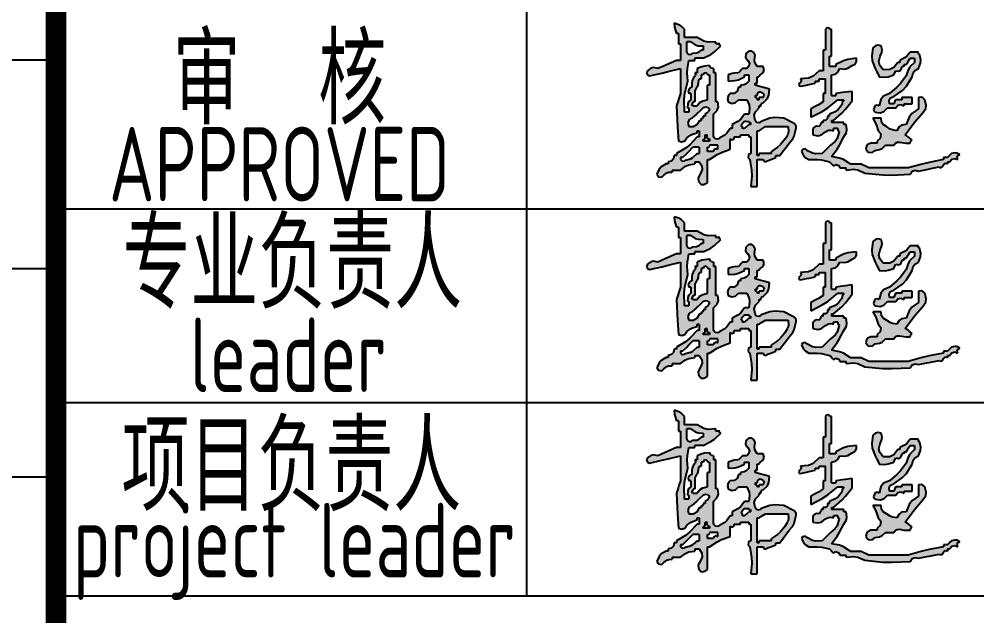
# Model space of a CAD drawing. Extents: x 5396719 to 5510122, y -514120 to -238224.
# Drawn here: x 5489060 to 5492275, y -357851 to -355847 of the extents above; entities that cross this region are included whole.
import ezdxf
from ezdxf.enums import TextEntityAlignment as Align

# ---------------------------------------------------------------- set-up
doc = ezdxf.new("R2010")
doc.units = 0
doc.header["$LTSCALE"] = 1000
doc.header["$MEASUREMENT"] = 0
doc.layers.get('0').update_dxf_attribs({"linetype": 'CONTINUOUS'})
doc.layers.add('图层线', color=8, linetype='CONTINUOUS')
doc.styles.add('AHD', font='sceie.shx', dxfattribs={"width": 0.7, "bigfont": 'sceic.shx'})

# ---------------------------------------------------------------- blocks, each defined once
blk = doc.blocks.new('韩超')
h = blk.add_hatch(color=256)
h.dxf.hatch_style = 1
h.paths.add_polyline_path([(0.787849, 0.514197), (0.777955, 0.527898), (0.77346, 0.562754), (0.78123, 0.586063), (0.805739, 0.61125), (0.805739, 0.625142), (0.819631, 0.625142), (0.818004, 0.635027), (0.823773, 0.643681), (0.833523, 0.64598), (0.860867, 0.674873), (0.870953, 0.696725), (0.875199, 0.736279), (0.836353, 0.74757), (0.816903, 0.753127), (0.777955, 0.764063), (0.777955, 0.777955), (0.791847, 0.777955), (0.791847, 0.819631), (0.801775, 0.820971), (0.80763, 0.824875), (0.812685, 0.833523), (0.832189, 0.847055), (0.839321, 0.866071), (0.833523, 0.889091), (0.791847, 0.889091), (0.776856, 0.916298), (0.7735, 0.934755), (0.777955, 0.965498), (0.770329, 0.984025), (0.756314, 0.993368), (0.736279, 0.993282), (0.716867, 0.977277), (0.713907, 0.950644), (0.729333, 0.930768), (0.740061, 0.911103), (0.737625, 0.891618), (0.722387, 0.875199), (0.694603, 0.875199), (0.683489, 0.864086), (0.677932, 0.858529), (0.666819, 0.847415), (0.638572, 0.845181), (0.624291, 0.842325), (0.597358, 0.833523), (0.597358, 0.791847), (0.643081, 0.794876), (0.666726, 0.800787), (0.708495, 0.819631), (0.708495, 0.833523), (0.736279, 0.833523), (0.736279, 0.791847), (0.718733, 0.774249), (0.705317, 0.767541), (0.680711, 0.764063), (0.680711, 0.750171), (0.666819, 0.750171), (0.658732, 0.72359), (0.639033, 0.708815), (0.61125, 0.708495), (0.596777, 0.690733), (0.592946, 0.675409), (0.597358, 0.652926), (0.623512, 0.642026), (0.64687, 0.646697), (0.666819, 0.666819), (0.722387, 0.666819), (0.738834, 0.631134), (0.742077, 0.608437), (0.736279, 0.569574), (0.708495, 0.569574), (0.682162, 0.535076), (0.663824, 0.519794), (0.625142, 0.500114), (0.625142, 0.47233), (0.61125, 0.47233), (0.589715, 0.441777), (0.574435, 0.428025), (0.54179, 0.409816), (0.527664, 0.400538), (0.510468, 0.403404), (0.500114, 0.416762), (0.500114, 0.569574), (0.524623, 0.594762), (0.532393, 0.618071), (0.527898, 0.652926), (0.514006, 0.652926), (0.514006, 0.847415), (0.500114, 0.847415), (0.500114, 0.875199), (0.486416, 0.877514), (0.478388, 0.883536), (0.47233, 0.896037), (0.438162, 0.892345), (0.420863, 0.888021), (0.388977, 0.875199), (0.388977, 0.847415), (0.375085, 0.847415), (0.379444, 0.836821), (0.376971, 0.826928), (0.368139, 0.819631), (0.356965, 0.793593), (0.353947, 0.778504), (0.354247, 0.750171), (0.337644, 0.741703), (0.330222, 0.726858), (0.333409, 0.708495), (0.347301, 0.708495), (0.347301, 0.666819), (0.332737, 0.655189), (0.327028, 0.643772), (0.326463, 0.625142), (0.32344, 0.619715), (0.327253, 0.612088), (0.333409, 0.61125), (0.333409, 0.583466), (0.305625, 0.583466), (0.302565, 0.667178), (0.306887, 0.710398), (0.326463, 0.791847), (0.3234, 0.8474), (0.32482, 0.875797), (0.333409, 0.930768), (0.375085, 0.930768), (0.375085, 0.94466), (0.430654, 0.94466), (0.482374, 0.970498), (0.50707, 0.987931), (0.548736, 1.028012), (0.542559, 1.028676), (0.538615, 1.036564), (0.54179, 1.041904), (0.514006, 1.041904), (0.514006, 1.055796), (0.462884, 1.052445), (0.433869, 1.058893), (0.388977, 1.08358), (0.305625, 1.08358), (0.305625, 1.139148), (0.281985, 1.161307), (0.266841, 1.170393), (0.236165, 1.180825), (0.238399, 1.152578), (0.241255, 1.138297), (0.250057, 1.111364), (0.263949, 1.111364), (0.263949, 1.041904), (0.277841, 1.041904), (0.277841, 0.930768), (0.250057, 0.930768), (0.200194, 0.90821), (0.175186, 0.897095), (0.125028, 0.875199), (0.097454, 0.881715), (0.078516, 0.877928), (0.055568, 0.861307), (0.050109, 0.847376), (0.0559, 0.8329), (0.06946, 0.826577), (0.152955, 0.845407), (0.194635, 0.855133), (0.277841, 0.875199), (0.277841, 0.708495), (0.266727, 0.675154), (0.261171, 0.658483), (0.250057, 0.625142), (0.255939, 0.530696), (0.258718, 0.483462), (0.263949, 0.388977), (0.286969, 0.38318), (0.305985, 0.390311), (0.319517, 0.409816), (0.344599, 0.428141), (0.359268, 0.435475), (0.388977, 0.444546), (0.388977, 0.458438), (0.40287, 0.458438), (0.40287, 0.416762), (0.388977, 0.416762), (0.340729, 0.364454), (0.31168, 0.341215), (0.250057, 0.305625), (0.250057, 0.291733), (0.236165, 0.291733), (0.231424, 0.268639), (0.217583, 0.254798), (0.194489, 0.250057), (0.194489, 0.236165), (0.180597, 0.236165), (0.148793, 0.216524), (0.134276, 0.200394), (0.118082, 0.166705), (0.127514, 0.14947), (0.152825, 0.145854), (0.166705, 0.159759), (0.185336, 0.17447), (0.198563, 0.17943), (0.222273, 0.180597), (0.222273, 0.194489), (0.277841, 0.194489), (0.311245, 0.220472), (0.333233, 0.229896), (0.375085, 0.236165), (0.375085, 0.250057), (0.40287, 0.250057), (0.420685, 0.221738), (0.422698, 0.197582), (0.409816, 0.166705), (0.396068, 0.142401), (0.398473, 0.118345), (0.416762, 0.097244), (0.43433, 0.097627), (0.444154, 0.100901), (0.458438, 0.111136), (0.458438, 0.263949), (0.47233, 0.263949), (0.524193, 0.298154), (0.552768, 0.312442), (0.61125, 0.333409), (0.61125, 0.40287), (0.621931, 0.39652), (0.637706, 0.404407), (0.639034, 0.416762), (0.680711, 0.416762), (0.680711, 0.430654), (0.736279, 0.430654), (0.736279, 0.416762), (0.750171, 0.416762), (0.750171, 0.305625), (0.735269, 0.297653), (0.731714, 0.276323), (0.743225, 0.263949), (0.754517, 0.192544), (0.755945, 0.155413), (0.750171, 0.083352), (0.791847, 0.083352), (0.791847, 0.263949), (0.833523, 0.263949), (0.837499, 0.253205), (0.852744, 0.249394), (0.861307, 0.257003), (0.883535, 0.265338), (0.894648, 0.269506), (0.916876, 0.277841), (0.916876, 0.291733), (0.94466, 0.291733), (0.969894, 0.324902), (0.982398, 0.341574), (1.007174, 0.375085), (1.032146, 0.402761), (1.041693, 0.421855), (1.04885, 0.458438), (1.055218, 0.477023), (1.053221, 0.491001), (1.041904, 0.50706), (0.972444, 0.54179), (0.910919, 0.546316), (0.877697, 0.541786), (0.819631, 0.520952), (0.805828, 0.5112)])
h.paths.add_polyline_path([(0.791847, 0.458438), (0.805739, 0.458438), (0.82241, 0.469551), (0.847415, 0.486222), (1.000228, 0.486222), (1.003038, 0.45197), (0.997988, 0.431769), (0.97939, 0.40287), (0.948039, 0.36501), (0.929334, 0.347744), (0.889091, 0.319517), (0.889091, 0.305625), (0.805739, 0.305625), (0.805739, 0.291733), (0.791847, 0.291733)], flags=16)
h.paths.add_polyline_path([(0.750171, 0.500114), (0.736279, 0.500114), (0.725165, 0.489), (0.719608, 0.483443), (0.708495, 0.47233), (0.694603, 0.47233), (0.694603, 0.486222), (0.688447, 0.48706), (0.684633, 0.494686), (0.687657, 0.500114), (0.701182, 0.516386), (0.715167, 0.52238), (0.736279, 0.520952), (0.736943, 0.514775), (0.744831, 0.510831), (0.750171, 0.514006)], flags=16)
h.paths.add_polyline_path([(0.791847, 0.666819), (0.793521, 0.674497), (0.785633, 0.682384), (0.777955, 0.680711), (0.777955, 0.694603), (0.791847, 0.694603), (0.792194, 0.70849), (0.806202, 0.718996), (0.819631, 0.715441), (0.833192, 0.709118), (0.838982, 0.694641), (0.833523, 0.680711), (0.805739, 0.680711), (0.805739, 0.666819)], flags=16)
h.paths.add_polyline_path([(0.527898, 0.361193), (0.527898, 0.333409), (0.517217, 0.339759), (0.501443, 0.331871), (0.500114, 0.319517), (0.458438, 0.319517), (0.458438, 0.347301), (0.466116, 0.345628), (0.474003, 0.353515), (0.47233, 0.361193)], flags=16)
h.paths.add_polyline_path([(0.47233, 0.40287), (0.47233, 0.388977), (0.430654, 0.388977), (0.42898, 0.396656), (0.436867, 0.404543), (0.444546, 0.40287), (0.444546, 0.430654), (0.458438, 0.430654), (0.452088, 0.419973), (0.459976, 0.404198)], flags=16)
h.paths.add_polyline_path([(0.47233, 0.604304), (0.464836, 0.588169), (0.458643, 0.580427), (0.444546, 0.569574), (0.444546, 0.555682), (0.430654, 0.555682), (0.432327, 0.548004), (0.42444, 0.540117), (0.416762, 0.54179), (0.416762, 0.527898), (0.40287, 0.527898), (0.39467, 0.507807), (0.386422, 0.49791), (0.368139, 0.486222), (0.333409, 0.486222), (0.327612, 0.509242), (0.334743, 0.528258), (0.354247, 0.54179), (0.384775, 0.569612), (0.400056, 0.583504), (0.430654, 0.61125), (0.446814, 0.616197), (0.458647, 0.614224)], flags=16)
h.paths.add_polyline_path([(0.458438, 0.666819), (0.426908, 0.659351), (0.410404, 0.649448), (0.388977, 0.625142), (0.361193, 0.625142), (0.354844, 0.635823), (0.362731, 0.651598), (0.375085, 0.652926), (0.375085, 0.722387), (0.390598, 0.753922), (0.396359, 0.771203), (0.40287, 0.805739), (0.416762, 0.805739), (0.416762, 0.833523), (0.430654, 0.833523), (0.434629, 0.844267), (0.449874, 0.848078), (0.458438, 0.840469), (0.459102, 0.834292), (0.466989, 0.830348), (0.47233, 0.833523), (0.47233, 0.764063), (0.458438, 0.764063)], flags=16)
h.paths.add_polyline_path([(0.40287, 0.347301), (0.40287, 0.305625), (0.388977, 0.305625), (0.360889, 0.27915), (0.342496, 0.268422), (0.305625, 0.257003), (0.294367, 0.254885), (0.286778, 0.256782), (0.277841, 0.263949), (0.277841, 0.277841), (0.291733, 0.277841), (0.319459, 0.305683), (0.333352, 0.319575), (0.361193, 0.347301)], flags=16)
h.paths.add_polyline_path([(0.430654, 1.000228), (0.416762, 1.000228), (0.39813, 0.985517), (0.384903, 0.980557), (0.361193, 0.97939), (0.347067, 0.970112), (0.329871, 0.972978), (0.319517, 0.986336), (0.319517, 1.055796), (0.347301, 1.055796), (0.376072, 1.035613), (0.395527, 1.029128), (0.430654, 1.028012)], flags=16)
h = blk.add_hatch(color=256)
h.dxf.hatch_style = 1
h.paths.add_polyline_path([(1.542018, 0.208381), (1.519791, 0.219494), (1.508677, 0.225051), (1.48645, 0.236165), (1.416989, 0.236165), (1.371255, 0.264232), (1.344642, 0.274582), (1.291961, 0.284787), (1.328443, 0.335457), (1.345237, 0.362046), (1.375313, 0.416762), (1.391241, 0.446575), (1.394603, 0.466747), (1.389205, 0.500114), (1.375313, 0.500114), (1.375313, 0.514006), (1.291961, 0.514006), (1.291961, 0.527898), (1.305853, 0.527898), (1.359796, 0.576664), (1.385101, 0.603375), (1.430881, 0.659873), (1.430881, 0.722387), (1.386427, 0.71683), (1.3642, 0.714052), (1.319745, 0.708495), (1.319745, 0.694603), (1.291961, 0.694603), (1.291961, 0.833523), (1.31926, 0.838693), (1.334923, 0.85044), (1.347529, 0.875199), (1.381781, 0.872389), (1.401982, 0.877439), (1.430881, 0.896037), (1.450883, 0.906123), (1.460131, 0.922307), (1.458666, 0.94466), (1.401114, 0.937345), (1.371819, 0.928557), (1.319745, 0.902983), (1.319745, 0.889091), (1.278069, 0.889091), (1.278069, 0.958552), (1.291961, 0.958552), (1.291961, 1.139148), (1.285806, 1.138304), (1.281086, 1.140664), (1.278069, 1.146094), (1.267308, 1.150023), (1.257931, 1.147679), (1.250285, 1.139148), (1.250285, 1.000228), (1.236393, 1.000228), (1.236393, 0.861307), (1.208609, 0.861307), (1.168183, 0.824416), (1.138053, 0.811024), (1.08358, 0.805739), (1.087939, 0.795145), (1.085465, 0.785252), (1.076634, 0.777955), (1.071121, 0.771113), (1.075065, 0.759282), (1.08358, 0.757117), (1.122533, 0.76519), (1.141984, 0.769358), (1.180825, 0.777955), (1.180825, 0.791847), (1.208609, 0.791847), (1.208609, 0.805739), (1.250285, 0.805739), (1.250285, 0.708495), (1.236393, 0.708495), (1.236393, 0.652926), (1.203973, 0.631977), (1.187234, 0.622213), (1.15304, 0.604304), (1.15304, 0.548736), (1.229739, 0.588318), (1.266619, 0.612432), (1.333637, 0.666819), (1.375313, 0.666819), (1.366995, 0.654381), (1.363975, 0.646831), (1.361421, 0.632088), (1.335054, 0.599814), (1.316435, 0.58585), (1.278069, 0.569574), (1.278069, 0.555682), (1.264177, 0.555682), (1.26415, 0.539965), (1.25211, 0.527924), (1.236393, 0.527898), (1.236393, 0.514006), (1.222501, 0.514006), (1.219217, 0.502022), (1.216226, 0.496039), (1.208609, 0.486222), (1.191149, 0.488205), (1.17971, 0.484393), (1.166932, 0.47233), (1.166932, 0.430654), (1.200708, 0.424307), (1.223469, 0.429997), (1.250285, 0.451492), (1.27048, 0.461183), (1.283894, 0.46286), (1.305853, 0.458438), (1.305853, 0.47233), (1.333637, 0.47233), (1.333637, 0.458438), (1.339793, 0.4576), (1.343606, 0.449973), (1.340583, 0.444546), (1.32937, 0.406076), (1.316213, 0.38634), (1.285015, 0.361193), (1.229447, 0.305625), (1.187056, 0.302553), (1.163204, 0.307323), (1.125256, 0.326463), (1.114566, 0.33576), (1.096818, 0.332211), (1.090526, 0.319517), (1.102438, 0.292491), (1.113943, 0.279343), (1.139148, 0.263949), (1.194983, 0.265062), (1.223561, 0.262204), (1.278069, 0.250057), (1.289183, 0.238943), (1.294739, 0.233386), (1.305853, 0.222273), (1.320568, 0.231877), (1.341519, 0.224893), (1.347529, 0.208381), (1.389205, 0.208381), (1.389205, 0.194489), (1.439628, 0.1998), (1.468259, 0.195028), (1.514234, 0.173651), (1.635959, 0.161998), (1.69773, 0.160594), (1.819859, 0.166705), (1.833779, 0.185933), (1.852296, 0.192877), (1.875427, 0.187543), (1.930995, 0.198656), (1.958779, 0.204213), (2.014348, 0.215327), (2.025534, 0.209917), (2.039748, 0.217024), (2.042132, 0.229219), (2.049428, 0.23805), (2.059322, 0.240524), (2.069916, 0.236165), (2.069916, 0.250057), (2.083808, 0.250057), (2.098401, 0.26772), (2.118188, 0.272666), (2.139376, 0.263949), (2.133917, 0.27788), (2.139708, 0.292356), (2.153268, 0.298679), (2.133073, 0.308371), (2.119659, 0.310047), (2.0977, 0.305625), (2.086586, 0.294512), (2.08103, 0.288955), (2.069916, 0.277841), (2.042132, 0.277841), (2.042132, 0.263949), (1.946785, 0.245868), (1.899372, 0.234712), (1.805967, 0.208381)])
h = blk.add_hatch(color=256)
h.dxf.hatch_style = 1
h.paths.add_polyline_path([(1.611478, 0.625142), (1.597547, 0.630601), (1.583071, 0.624811), (1.576748, 0.61125), (1.572819, 0.60049), (1.575163, 0.591112), (1.583694, 0.583466), (1.61855, 0.578971), (1.641859, 0.586741), (1.667046, 0.61125), (1.680938, 0.61125), (1.722615, 0.61125), (1.737208, 0.628913), (1.756995, 0.63386), (1.778183, 0.625142), (1.778183, 0.639034), (1.833751, 0.639034), (1.833751, 0.655705), (1.833751, 0.66404), (1.833751, 0.680711), (1.805967, 0.680711), (1.792075, 0.680711), (1.764291, 0.680711), (1.764291, 0.666819), (1.722615, 0.666819), (1.717058, 0.655705), (1.714279, 0.650148), (1.708723, 0.639034), (1.69483, 0.639034), (1.680938, 0.639034), (1.678868, 0.661339), (1.688455, 0.678116), (1.708723, 0.687657), (1.768692, 0.728785), (1.795922, 0.757527), (1.833751, 0.819631), (1.839429, 0.846829), (1.850907, 0.862133), (1.875427, 0.875199), (1.888443, 0.91196), (1.890032, 0.934206), (1.882373, 0.972444), (1.876196, 0.973108), (1.872252, 0.980995), (1.875427, 0.986336), (1.861535, 0.986336), (1.819859, 0.986336), (1.796859, 0.959188), (1.781933, 0.947248), (1.750399, 0.930768), (1.750399, 0.916876), (1.736507, 0.916876), (1.71031, 0.882162), (1.682751, 0.868382), (1.639262, 0.868253), (1.61591, 0.897042), (1.610049, 0.922442), (1.618424, 0.958552), (1.629264, 0.984285), (1.6309, 1.000642), (1.62537, 1.028012), (1.602888, 1.032424), (1.587563, 1.028593), (1.569802, 1.01412), (1.562035, 0.958817), (1.56513, 0.927869), (1.583694, 0.875199), (1.595758, 0.853473), (1.601336, 0.842318), (1.611478, 0.819631), (1.650742, 0.818134), (1.671448, 0.821092), (1.708723, 0.833523), (1.714279, 0.844637), (1.717058, 0.850194), (1.722615, 0.861307), (1.740978, 0.85812), (1.755823, 0.865542), (1.764291, 0.882145), (1.764955, 0.888322), (1.772842, 0.892266), (1.778183, 0.889091), (1.778183, 0.902983), (1.792075, 0.902983), (1.803189, 0.919654), (1.808745, 0.927989), (1.819859, 0.94466), (1.847643, 0.94466), (1.847643, 0.916876), (1.817381, 0.887163), (1.804962, 0.866982), (1.792075, 0.826577), (1.753545, 0.774398), (1.730689, 0.750113), (1.680938, 0.708495), (1.641359, 0.690689), (1.621854, 0.667284)])
h = blk.add_hatch(color=256)
h.dxf.hatch_style = 1
h.paths.add_polyline_path([(1.831635, 0.573795), (1.812227, 0.549535), (1.792075, 0.500114), (1.762292, 0.496094), (1.744726, 0.484384), (1.729561, 0.458438), (1.700075, 0.463546), (1.684975, 0.469586), (1.6601, 0.486222), (1.637668, 0.49978), (1.627728, 0.515685), (1.62537, 0.54179), (1.603143, 0.54179), (1.592029, 0.54179), (1.569802, 0.54179), (1.586675, 0.509854), (1.593737, 0.492906), (1.604532, 0.458438), (1.621804, 0.436498), (1.61886, 0.407063), (1.597586, 0.388977), (1.597586, 0.375085), (1.55591, 0.375085), (1.536306, 0.36578), (1.526798, 0.35437), (1.52118, 0.333409), (1.537185, 0.313997), (1.563818, 0.311038), (1.583694, 0.326463), (1.614401, 0.331156), (1.630976, 0.339443), (1.653154, 0.361193), (1.667046, 0.361193), (1.708723, 0.361193), (1.720352, 0.375758), (1.731769, 0.381467), (1.750399, 0.382031), (1.77782, 0.376762), (1.791938, 0.37535), (1.819859, 0.375085), (1.821199, 0.385013), (1.825102, 0.390868), (1.833751, 0.395924), (1.815429, 0.411271), (1.805589, 0.418299), (1.785129, 0.430654), (1.829593, 0.491137), (1.853312, 0.520437), (1.903211, 0.57652), (1.923495, 0.606919), (1.927312, 0.631729), (1.917103, 0.666819), (1.904326, 0.678881), (1.892887, 0.682694), (1.875427, 0.680711), (1.875427, 0.650148), (1.875427, 0.634867), (1.875427, 0.604304)])
for p, q in [((0.266841, 1.170393), (0.236165, 1.180825)), ((0.236165, 1.180825), (0.238399, 1.152578)), ((0.281985, 1.161307), (0.266841, 1.170393)), ((0.305625, 1.139148), (0.281985, 1.161307)), ((0.238399, 1.152578), (0.241255, 1.138297)), ((0.241255, 1.138297), (0.250057, 1.111364)), ((0.263949, 1.111364), (0.250057, 1.111364)), ((0.263949, 1.111364), (0.263949, 1.041904)), ((0.305625, 1.08358), (0.305625, 1.139148)), ((1.257931, 1.147679), (1.250285, 1.139148)), ((1.250285, 1.139148), (1.250285, 1.000228)), ((1.267308, 1.150023), (1.257931, 1.147679)), ((1.278069, 1.146094), (1.267308, 1.150023)), ((1.281086, 1.140664), (1.278069, 1.146094)), ((1.285806, 1.138304), (1.281086, 1.140664)), ((1.291961, 1.139148), (1.285806, 1.138304)), ((1.291961, 0.958552), (1.291961, 1.139148)), ((0.263949, 1.041904), (0.277841, 1.041904)), ((0.277841, 1.041904), (0.277841, 0.930768)), ((0.388977, 1.08358), (0.305625, 1.08358)), ((0.319517, 0.986336), (0.319517, 1.055796)), ((0.347301, 1.055796), (0.319517, 1.055796)), ((0.347301, 1.055796), (0.376072, 1.035613)), ((0.376072, 1.035613), (0.395527, 1.029128)), ((0.433869, 1.058893), (0.388977, 1.08358)), ((0.395527, 1.029128), (0.430654, 1.028012)), ((0.462884, 1.052445), (0.433869, 1.058893)), ((0.514006, 1.055796), (0.462884, 1.052445)), ((0.514006, 1.041904), (0.514006, 1.055796)), ((0.54179, 1.041904), (0.514006, 1.041904)), ((0.538615, 1.036564), (0.54179, 1.041904)), ((0.542559, 1.028676), (0.538615, 1.036564)), ((0.548736, 1.028012), (0.542559, 1.028676)), ((1.587563, 1.028593), (1.569802, 1.01412)), ((1.602888, 1.032424), (1.587563, 1.028593)), ((1.62537, 1.028012), (1.602888, 1.032424)), ((0.319517, 0.986336), (0.329871, 0.972978)), ((0.329871, 0.972978), (0.347067, 0.970112)), ((0.347067, 0.970112), (0.361193, 0.97939)), ((0.361193, 0.97939), (0.384903, 0.980557)), ((0.384903, 0.980557), (0.39813, 0.985517)), ((0.416762, 1.000228), (0.39813, 0.985517)), ((0.430654, 1.000228), (0.416762, 1.000228)), ((0.430654, 1.028012), (0.430654, 1.000228)), ((0.430654, 0.94466), (0.482374, 0.970498)), ((0.482374, 0.970498), (0.50707, 0.987931)), ((0.50707, 0.987931), (0.548736, 1.028012)), ((0.716867, 0.977277), (0.713907, 0.950644)), ((0.736279, 0.993282), (0.716867, 0.977277)), ((0.756314, 0.993368), (0.736279, 0.993282)), ((0.770329, 0.984025), (0.756314, 0.993368)), ((0.777955, 0.965498), (0.770329, 0.984025)), ((0.7735, 0.934755), (0.777955, 0.965498)), ((1.236393, 1.000228), (1.236393, 0.861307)), ((1.250285, 1.000228), (1.236393, 1.000228)), ((1.569802, 1.01412), (1.562035, 0.958817)), ((1.618424, 0.958552), (1.629264, 0.984285)), ((1.6309, 1.000642), (1.62537, 1.028012)), ((1.629264, 0.984285), (1.6309, 1.000642)), ((1.819859, 0.986336), (1.796859, 0.959188)), ((1.861535, 0.986336), (1.819859, 0.986336)), ((1.875427, 0.986336), (1.861535, 0.986336)), ((1.872252, 0.980995), (1.875427, 0.986336)), ((1.876196, 0.973108), (1.872252, 0.980995)), ((1.882373, 0.972444), (1.876196, 0.973108)), ((1.890032, 0.934206), (1.882373, 0.972444)), ((0.200194, 0.90821), (0.175186, 0.897095)), ((0.250057, 0.930768), (0.200194, 0.90821)), ((0.277841, 0.930768), (0.250057, 0.930768)), ((0.32482, 0.875797), (0.333409, 0.930768)), ((0.333409, 0.930768), (0.375085, 0.930768)), ((0.375085, 0.930768), (0.375085, 0.94466)), ((0.430654, 0.94466), (0.375085, 0.94466)), ((0.713907, 0.950644), (0.729333, 0.930768)), ((0.729333, 0.930768), (0.740061, 0.911103)), ((0.740061, 0.911103), (0.737625, 0.891618)), ((0.776856, 0.916298), (0.7735, 0.934755)), ((0.791847, 0.889091), (0.776856, 0.916298)), ((1.278069, 0.958552), (1.291961, 0.958552)), ((1.278069, 0.889091), (1.278069, 0.958552)), ((1.371819, 0.928557), (1.319745, 0.902983)), ((1.319745, 0.902983), (1.319745, 0.889091)), ((1.401114, 0.937345), (1.371819, 0.928557)), ((1.458666, 0.94466), (1.401114, 0.937345)), ((1.430881, 0.896037), (1.450883, 0.906123)), ((1.450883, 0.906123), (1.460131, 0.922307)), ((1.460131, 0.922307), (1.458666, 0.94466)), ((1.562035, 0.958817), (1.56513, 0.927869)), ((1.56513, 0.927869), (1.583694, 0.875199)), ((1.610049, 0.922442), (1.618424, 0.958552)), ((1.61591, 0.897042), (1.610049, 0.922442)), ((1.736507, 0.916876), (1.71031, 0.882162)), ((1.750399, 0.916876), (1.736507, 0.916876)), ((1.781933, 0.947248), (1.750399, 0.930768)), ((1.750399, 0.930768), (1.750399, 0.916876)), ((1.778183, 0.902983), (1.792075, 0.902983)), ((1.778183, 0.889091), (1.778183, 0.902983)), ((1.796859, 0.959188), (1.781933, 0.947248)), ((1.792075, 0.902983), (1.803189, 0.919654)), ((1.803189, 0.919654), (1.808745, 0.927989)), ((1.808745, 0.927989), (1.819859, 0.94466)), ((1.847643, 0.916876), (1.817381, 0.887163)), ((1.819859, 0.94466), (1.847643, 0.94466)), ((1.847643, 0.94466), (1.847643, 0.916876)), ((1.875427, 0.875199), (1.888443, 0.91196)), ((1.888443, 0.91196), (1.890032, 0.934206)), ((0.055568, 0.861307), (0.050109, 0.847376)), ((0.050109, 0.847376), (0.0559, 0.8329)), ((0.078516, 0.877928), (0.055568, 0.861307)), ((0.06946, 0.826577), (0.152955, 0.845407)), ((0.097454, 0.881715), (0.078516, 0.877928)), ((0.125028, 0.875199), (0.097454, 0.881715)), ((0.175186, 0.897095), (0.125028, 0.875199)), ((0.152955, 0.845407), (0.194635, 0.855133)), ((0.194635, 0.855133), (0.277841, 0.875199)), ((0.277841, 0.875199), (0.277841, 0.708495)), ((0.3234, 0.8474), (0.32482, 0.875797)), ((0.326463, 0.791847), (0.3234, 0.8474)), ((0.388977, 0.847415), (0.375085, 0.847415)), ((0.375085, 0.847415), (0.379444, 0.836821)), ((0.379444, 0.836821), (0.376971, 0.826928)), ((0.420863, 0.888021), (0.388977, 0.875199)), ((0.388977, 0.875199), (0.388977, 0.847415)), ((0.438162, 0.892345), (0.420863, 0.888021)), ((0.434629, 0.844267), (0.430654, 0.833523)), ((0.449874, 0.848078), (0.434629, 0.844267)), ((0.47233, 0.896037), (0.438162, 0.892345)), ((0.458438, 0.840469), (0.449874, 0.848078)), ((0.458438, 0.840469), (0.459102, 0.834292)), ((0.478388, 0.883536), (0.47233, 0.896037)), ((0.486416, 0.877514), (0.478388, 0.883536)), ((0.500114, 0.875199), (0.486416, 0.877514)), ((0.500114, 0.875199), (0.500114, 0.847415)), ((0.514006, 0.847415), (0.500114, 0.847415)), ((0.514006, 0.652926), (0.514006, 0.847415)), ((0.624291, 0.842325), (0.597358, 0.833523)), ((0.638572, 0.845181), (0.624291, 0.842325)), ((0.666819, 0.847415), (0.638572, 0.845181)), ((0.677932, 0.858529), (0.666819, 0.847415)), ((0.683489, 0.864086), (0.677932, 0.858529)), ((0.694603, 0.875199), (0.683489, 0.864086)), ((0.722387, 0.875199), (0.694603, 0.875199)), ((0.737625, 0.891618), (0.722387, 0.875199)), ((0.833523, 0.889091), (0.791847, 0.889091)), ((0.812685, 0.833523), (0.832189, 0.847055)), ((0.832189, 0.847055), (0.839321, 0.866071)), ((0.839321, 0.866071), (0.833523, 0.889091)), ((1.208609, 0.861307), (1.168183, 0.824416)), ((1.236393, 0.861307), (1.208609, 0.861307)), ((1.319745, 0.889091), (1.278069, 0.889091)), ((1.291961, 0.833523), (1.31926, 0.838693)), ((1.31926, 0.838693), (1.334923, 0.85044)), ((1.334923, 0.85044), (1.347529, 0.875199)), ((1.347529, 0.875199), (1.381781, 0.872389)), ((1.381781, 0.872389), (1.401982, 0.877439)), ((1.401982, 0.877439), (1.430881, 0.896037)), ((1.583694, 0.875199), (1.595758, 0.853473)), ((1.595758, 0.853473), (1.601336, 0.842318)), ((1.601336, 0.842318), (1.611478, 0.819631)), ((1.639262, 0.868253), (1.61591, 0.897042)), ((1.682751, 0.868382), (1.639262, 0.868253)), ((1.71031, 0.882162), (1.682751, 0.868382)), ((1.708723, 0.833523), (1.714279, 0.844637)), ((1.714279, 0.844637), (1.717058, 0.850194)), ((1.717058, 0.850194), (1.722615, 0.861307)), ((1.722615, 0.861307), (1.740978, 0.85812)), ((1.740978, 0.85812), (1.755823, 0.865542)), ((1.755823, 0.865542), (1.764291, 0.882145)), ((1.764291, 0.882145), (1.764955, 0.888322)), ((1.764955, 0.888322), (1.772842, 0.892266)), ((1.772842, 0.892266), (1.778183, 0.889091)), ((1.804962, 0.866982), (1.792075, 0.826577)), ((1.817381, 0.887163), (1.804962, 0.866982)), ((1.833751, 0.819631), (1.839429, 0.846829)), ((1.839429, 0.846829), (1.850907, 0.862133)), ((1.850907, 0.862133), (1.875427, 0.875199)), ((0.0559, 0.8329), (0.06946, 0.826577)), ((0.306887, 0.710398), (0.326463, 0.791847)), ((0.356965, 0.793593), (0.353947, 0.778504)), ((0.353947, 0.778504), (0.354247, 0.750171)), ((0.368139, 0.819631), (0.356965, 0.793593)), ((0.376971, 0.826928), (0.368139, 0.819631)), ((0.396359, 0.771203), (0.40287, 0.805739)), ((0.40287, 0.805739), (0.416762, 0.805739)), ((0.416762, 0.833523), (0.416762, 0.805739)), ((0.430654, 0.833523), (0.416762, 0.833523)), ((0.466989, 0.830348), (0.459102, 0.834292)), ((0.47233, 0.833523), (0.466989, 0.830348)), ((0.47233, 0.833523), (0.47233, 0.764063)), ((0.597358, 0.833523), (0.597358, 0.791847)), ((0.597358, 0.791847), (0.643081, 0.794876)), ((0.643081, 0.794876), (0.666726, 0.800787)), ((0.666726, 0.800787), (0.708495, 0.819631)), ((0.718733, 0.774249), (0.705317, 0.767541)), ((0.708495, 0.833523), (0.736279, 0.833523)), ((0.708495, 0.819631), (0.708495, 0.833523)), ((0.736279, 0.791847), (0.718733, 0.774249)), ((0.736279, 0.833523), (0.736279, 0.791847)), ((0.777955, 0.777955), (0.791847, 0.777955)), ((0.777955, 0.764063), (0.777955, 0.777955)), ((0.791847, 0.819631), (0.801775, 0.820971)), ((0.791847, 0.777955), (0.791847, 0.819631)), ((0.801775, 0.820971), (0.80763, 0.824875)), ((0.80763, 0.824875), (0.812685, 0.833523)), ((1.076634, 0.777955), (1.071121, 0.771113)), ((1.085465, 0.785252), (1.076634, 0.777955)), ((1.138053, 0.811024), (1.08358, 0.805739)), ((1.08358, 0.805739), (1.087939, 0.795145)), ((1.087939, 0.795145), (1.085465, 0.785252)), ((1.168183, 0.824416), (1.138053, 0.811024)), ((1.141984, 0.769358), (1.180825, 0.777955)), ((1.180825, 0.791847), (1.208609, 0.791847)), ((1.180825, 0.791847), (1.180825, 0.777955)), ((1.208609, 0.791847), (1.208609, 0.805739)), ((1.208609, 0.805739), (1.250285, 0.805739)), ((1.250285, 0.708495), (1.250285, 0.805739)), ((1.291961, 0.694603), (1.291961, 0.833523)), ((1.611478, 0.819631), (1.650742, 0.818134)), ((1.650742, 0.818134), (1.671448, 0.821092)), ((1.671448, 0.821092), (1.708723, 0.833523)), ((1.753545, 0.774398), (1.730689, 0.750113)), ((1.792075, 0.826577), (1.753545, 0.774398)), ((1.795922, 0.757527), (1.833751, 0.819631)), ((0.277841, 0.708495), (0.266727, 0.675154)), ((0.302565, 0.667178), (0.306887, 0.710398)), ((0.337644, 0.741703), (0.330222, 0.726858)), ((0.330222, 0.726858), (0.333409, 0.708495)), ((0.347301, 0.708495), (0.333409, 0.708495)), ((0.354247, 0.750171), (0.337644, 0.741703)), ((0.347301, 0.708495), (0.347301, 0.666819)), ((0.375085, 0.722387), (0.390598, 0.753922)), ((0.375085, 0.722387), (0.375085, 0.652926)), ((0.396359, 0.771203), (0.390598, 0.753922)), ((0.47233, 0.764063), (0.458438, 0.764063)), ((0.458438, 0.666819), (0.458438, 0.764063)), ((0.61125, 0.708495), (0.596777, 0.690733)), ((0.639033, 0.708815), (0.61125, 0.708495)), ((0.658732, 0.72359), (0.639033, 0.708815)), ((0.666819, 0.750171), (0.658732, 0.72359)), ((0.680711, 0.750171), (0.666819, 0.750171)), ((0.705317, 0.767541), (0.680711, 0.764063)), ((0.680711, 0.764063), (0.680711, 0.750171)), ((0.816903, 0.753127), (0.777955, 0.764063)), ((0.792194, 0.70849), (0.791847, 0.694603)), ((0.806202, 0.718996), (0.792194, 0.70849)), ((0.819631, 0.715441), (0.806202, 0.718996)), ((0.836353, 0.74757), (0.816903, 0.753127)), ((0.833192, 0.709118), (0.819631, 0.715441)), ((0.833192, 0.709118), (0.838982, 0.694641)), ((0.875199, 0.736279), (0.836353, 0.74757)), ((0.870953, 0.696725), (0.875199, 0.736279)), ((1.071121, 0.771113), (1.075065, 0.759282)), ((1.075065, 0.759282), (1.08358, 0.757117)), ((1.08358, 0.757117), (1.122533, 0.76519)), ((1.122533, 0.76519), (1.141984, 0.769358)), ((1.236393, 0.708495), (1.236393, 0.652926)), ((1.250285, 0.708495), (1.236393, 0.708495)), ((1.3642, 0.714052), (1.319745, 0.708495)), ((1.319745, 0.708495), (1.319745, 0.694603)), ((1.386427, 0.71683), (1.3642, 0.714052)), ((1.430881, 0.722387), (1.386427, 0.71683)), ((1.430881, 0.659873), (1.430881, 0.722387)), ((1.680938, 0.708495), (1.641359, 0.690689)), ((1.730689, 0.750113), (1.680938, 0.708495)), ((1.708723, 0.687657), (1.768692, 0.728785)), ((1.768692, 0.728785), (1.795922, 0.757527)), ((0.261171, 0.658483), (0.250057, 0.625142)), ((0.266727, 0.675154), (0.261171, 0.658483)), ((0.305625, 0.583466), (0.302565, 0.667178)), ((0.327028, 0.643772), (0.326463, 0.625142)), ((0.332737, 0.655189), (0.327028, 0.643772)), ((0.347301, 0.666819), (0.332737, 0.655189)), ((0.362731, 0.651598), (0.354844, 0.635823)), ((0.375085, 0.652926), (0.362731, 0.651598)), ((0.410404, 0.649448), (0.388977, 0.625142)), ((0.410404, 0.649448), (0.426908, 0.659351)), ((0.426908, 0.659351), (0.458438, 0.666819)), ((0.527898, 0.652926), (0.514006, 0.652926)), ((0.532393, 0.618071), (0.527898, 0.652926)), ((0.596777, 0.690733), (0.592946, 0.675409)), ((0.592946, 0.675409), (0.597358, 0.652926)), ((0.597358, 0.652926), (0.623512, 0.642026)), ((0.623512, 0.642026), (0.64687, 0.646697)), ((0.64687, 0.646697), (0.666819, 0.666819)), ((0.666819, 0.666819), (0.722387, 0.666819)), ((0.722387, 0.666819), (0.738834, 0.631134)), ((0.777955, 0.694603), (0.777955, 0.680711)), ((0.777955, 0.694603), (0.791847, 0.694603)), ((0.785633, 0.682384), (0.777955, 0.680711)), ((0.785633, 0.682384), (0.793521, 0.674497)), ((0.793521, 0.674497), (0.791847, 0.666819)), ((0.805739, 0.666819), (0.791847, 0.666819)), ((0.833523, 0.680711), (0.805739, 0.680711)), ((0.805739, 0.666819), (0.805739, 0.680711)), ((0.818004, 0.635027), (0.823773, 0.643681)), ((0.823773, 0.643681), (0.833523, 0.64598)), ((0.833523, 0.680711), (0.838982, 0.694641)), ((0.833523, 0.64598), (0.860867, 0.674873)), ((0.860867, 0.674873), (0.870953, 0.696725)), ((1.236393, 0.652926), (1.203973, 0.631977)), ((1.266619, 0.612432), (1.333637, 0.666819)), ((1.291961, 0.694603), (1.319745, 0.694603)), ((1.333637, 0.666819), (1.375313, 0.666819)), ((1.363975, 0.646831), (1.361421, 0.632088)), ((1.366995, 0.654381), (1.363975, 0.646831)), ((1.375313, 0.666819), (1.366995, 0.654381)), ((1.385101, 0.603375), (1.430881, 0.659873)), ((1.621854, 0.667284), (1.611478, 0.625142)), ((1.641359, 0.690689), (1.621854, 0.667284)), ((1.678868, 0.661339), (1.688455, 0.678116)), ((1.680938, 0.639034), (1.678868, 0.661339)), ((1.688455, 0.678116), (1.708723, 0.687657)), ((1.714279, 0.650148), (1.708723, 0.639034)), ((1.717058, 0.655705), (1.714279, 0.650148)), ((1.722615, 0.666819), (1.717058, 0.655705)), ((1.764291, 0.666819), (1.722615, 0.666819)), ((1.792075, 0.680711), (1.764291, 0.680711)), ((1.764291, 0.680711), (1.764291, 0.666819)), ((1.805967, 0.680711), (1.792075, 0.680711)), ((1.833751, 0.680711), (1.805967, 0.680711)), ((1.833751, 0.66404), (1.833751, 0.680711)), ((1.833751, 0.655705), (1.833751, 0.66404)), ((1.833751, 0.639034), (1.833751, 0.655705)), ((1.892887, 0.682694), (1.875427, 0.680711)), ((1.875427, 0.680711), (1.875427, 0.650148)), ((1.875427, 0.650148), (1.875427, 0.634867)), ((1.904326, 0.678881), (1.892887, 0.682694)), ((1.917103, 0.666819), (1.904326, 0.678881)), ((1.927312, 0.631729), (1.917103, 0.666819)), ((0.250057, 0.625142), (0.255939, 0.530696)), ((0.333409, 0.583466), (0.305625, 0.583466)), ((0.326463, 0.625142), (0.32344, 0.619715)), ((0.32344, 0.619715), (0.327253, 0.612088)), ((0.327253, 0.612088), (0.333409, 0.61125)), ((0.333409, 0.61125), (0.333409, 0.583466)), ((0.361193, 0.625142), (0.354844, 0.635823)), ((0.361193, 0.625142), (0.388977, 0.625142)), ((0.384775, 0.569612), (0.400056, 0.583504)), ((0.430654, 0.61125), (0.400056, 0.583504)), ((0.446814, 0.616197), (0.430654, 0.61125)), ((0.444546, 0.569574), (0.458643, 0.580427)), ((0.458647, 0.614224), (0.446814, 0.616197)), ((0.458643, 0.580427), (0.464836, 0.588169)), ((0.458647, 0.614224), (0.47233, 0.604304)), ((0.47233, 0.604304), (0.464836, 0.588169)), ((0.500114, 0.569574), (0.524623, 0.594762)), ((0.524623, 0.594762), (0.532393, 0.618071)), ((0.742077, 0.608437), (0.736279, 0.569574)), ((0.738834, 0.631134), (0.742077, 0.608437)), ((0.77346, 0.562754), (0.78123, 0.586063)), ((0.78123, 0.586063), (0.805739, 0.61125)), ((0.805739, 0.61125), (0.805739, 0.625142)), ((0.805739, 0.625142), (0.819631, 0.625142)), ((0.819631, 0.625142), (0.818004, 0.635027)), ((1.187234, 0.622213), (1.15304, 0.604304)), ((1.15304, 0.604304), (1.15304, 0.548736)), ((1.15304, 0.548736), (1.229739, 0.588318)), ((1.203973, 0.631977), (1.187234, 0.622213)), ((1.229739, 0.588318), (1.266619, 0.612432)), ((1.316435, 0.58585), (1.278069, 0.569574)), ((1.335054, 0.599814), (1.316435, 0.58585)), ((1.361421, 0.632088), (1.335054, 0.599814)), ((1.359796, 0.576664), (1.385101, 0.603375)), ((1.576748, 0.61125), (1.572819, 0.60049)), ((1.572819, 0.60049), (1.575163, 0.591112)), ((1.575163, 0.591112), (1.583694, 0.583466)), ((1.583071, 0.624811), (1.576748, 0.61125)), ((1.597547, 0.630601), (1.583071, 0.624811)), ((1.583694, 0.583466), (1.61855, 0.578971)), ((1.611478, 0.625142), (1.597547, 0.630601)), ((1.61855, 0.578971), (1.641859, 0.586741)), ((1.641859, 0.586741), (1.667046, 0.61125)), ((1.667046, 0.61125), (1.680938, 0.61125)), ((1.69483, 0.639034), (1.680938, 0.639034)), ((1.680938, 0.61125), (1.722615, 0.61125)), ((1.708723, 0.639034), (1.69483, 0.639034)), ((1.722615, 0.61125), (1.737208, 0.628913)), ((1.737208, 0.628913), (1.756995, 0.63386)), ((1.756995, 0.63386), (1.778183, 0.625142)), ((1.778183, 0.625142), (1.778183, 0.639034)), ((1.778183, 0.639034), (1.833751, 0.639034)), ((1.875427, 0.604304), (1.831635, 0.573795)), ((1.875427, 0.634867), (1.875427, 0.604304)), ((1.903211, 0.57652), (1.923495, 0.606919)), ((1.923495, 0.606919), (1.927312, 0.631729)), ((0.255939, 0.530696), (0.258718, 0.483462)), ((0.334743, 0.528258), (0.327612, 0.509242)), ((0.334743, 0.528258), (0.354247, 0.54179)), ((0.384775, 0.569612), (0.354247, 0.54179)), ((0.40287, 0.527898), (0.39467, 0.507807)), ((0.40287, 0.527898), (0.416762, 0.527898)), ((0.416762, 0.54179), (0.416762, 0.527898)), ((0.416762, 0.54179), (0.42444, 0.540117)), ((0.432327, 0.548004), (0.42444, 0.540117)), ((0.432327, 0.548004), (0.430654, 0.555682)), ((0.444546, 0.555682), (0.430654, 0.555682)), ((0.444546, 0.569574), (0.444546, 0.555682)), ((0.500114, 0.416762), (0.500114, 0.569574)), ((0.663824, 0.519794), (0.625142, 0.500114)), ((0.682162, 0.535076), (0.663824, 0.519794)), ((0.708495, 0.569574), (0.682162, 0.535076)), ((0.687657, 0.500114), (0.701182, 0.516386)), ((0.715167, 0.52238), (0.701182, 0.516386)), ((0.736279, 0.569574), (0.708495, 0.569574)), ((0.715167, 0.52238), (0.736279, 0.520952)), ((0.736279, 0.520952), (0.736943, 0.514775)), ((0.744831, 0.510831), (0.736943, 0.514775)), ((0.777955, 0.527898), (0.77346, 0.562754)), ((0.787849, 0.514197), (0.777955, 0.527898)), ((0.819631, 0.520952), (0.805828, 0.5112)), ((0.877697, 0.541786), (0.819631, 0.520952)), ((0.910919, 0.546316), (0.877697, 0.541786)), ((0.972444, 0.54179), (0.910919, 0.546316)), ((1.041904, 0.50706), (0.972444, 0.54179)), ((1.25211, 0.527924), (1.236393, 0.527898)), ((1.236393, 0.514006), (1.236393, 0.527898)), ((1.26415, 0.539965), (1.25211, 0.527924)), ((1.264177, 0.555682), (1.26415, 0.539965)), ((1.278069, 0.555682), (1.264177, 0.555682)), ((1.278069, 0.555682), (1.278069, 0.569574)), ((1.291961, 0.527898), (1.291961, 0.514006)), ((1.291961, 0.527898), (1.305853, 0.527898)), ((1.305853, 0.527898), (1.359796, 0.576664)), ((1.592029, 0.54179), (1.569802, 0.54179)), ((1.569802, 0.54179), (1.586675, 0.509854)), ((1.603143, 0.54179), (1.592029, 0.54179)), ((1.62537, 0.54179), (1.603143, 0.54179)), ((1.627728, 0.515685), (1.62537, 0.54179)), ((1.637668, 0.49978), (1.627728, 0.515685)), ((1.812227, 0.549535), (1.792075, 0.500114)), ((1.831635, 0.573795), (1.812227, 0.549535)), ((1.829593, 0.491137), (1.853312, 0.520437)), ((1.853312, 0.520437), (1.903211, 0.57652)), ((0.258718, 0.483462), (0.263949, 0.388977)), ((0.327612, 0.509242), (0.333409, 0.486222)), ((0.333409, 0.486222), (0.368139, 0.486222)), ((0.386422, 0.49791), (0.368139, 0.486222)), ((0.39467, 0.507807), (0.386422, 0.49791)), ((0.388977, 0.458438), (0.40287, 0.458438)), ((0.388977, 0.444546), (0.388977, 0.458438)), ((0.40287, 0.458438), (0.40287, 0.416762)), ((0.61125, 0.47233), (0.589715, 0.441777)), ((0.625142, 0.47233), (0.61125, 0.47233)), ((0.625142, 0.500114), (0.625142, 0.47233)), ((0.687657, 0.500114), (0.684633, 0.494686)), ((0.688447, 0.48706), (0.684633, 0.494686)), ((0.694603, 0.486222), (0.688447, 0.48706)), ((0.694603, 0.47233), (0.694603, 0.486222)), ((0.708495, 0.47233), (0.694603, 0.47233)), ((0.719608, 0.483443), (0.708495, 0.47233)), ((0.725165, 0.489), (0.719608, 0.483443)), ((0.725165, 0.489), (0.736279, 0.500114)), ((0.750171, 0.500114), (0.736279, 0.500114)), ((0.744831, 0.510831), (0.750171, 0.514006)), ((0.750171, 0.500114), (0.750171, 0.514006)), ((0.805828, 0.5112), (0.787849, 0.514197)), ((0.791847, 0.458438), (0.805739, 0.458438)), ((0.791847, 0.291733), (0.791847, 0.458438)), ((0.805739, 0.458438), (0.82241, 0.469551)), ((0.82241, 0.469551), (0.847415, 0.486222)), ((0.847415, 0.486222), (1.000228, 0.486222)), ((1.003038, 0.45197), (0.997988, 0.431769)), ((1.000228, 0.486222), (1.003038, 0.45197)), ((1.041693, 0.421855), (1.04885, 0.458438)), ((1.053221, 0.491001), (1.041904, 0.50706)), ((1.04885, 0.458438), (1.055218, 0.477023)), ((1.055218, 0.477023), (1.053221, 0.491001)), ((1.17971, 0.484393), (1.166932, 0.47233)), ((1.166932, 0.47233), (1.166932, 0.430654)), ((1.191149, 0.488205), (1.17971, 0.484393)), ((1.208609, 0.486222), (1.191149, 0.488205)), ((1.216226, 0.496039), (1.208609, 0.486222)), ((1.219217, 0.502022), (1.216226, 0.496039)), ((1.222501, 0.514006), (1.219217, 0.502022)), ((1.236393, 0.514006), (1.222501, 0.514006)), ((1.223469, 0.429997), (1.250285, 0.451492)), ((1.250285, 0.451492), (1.27048, 0.461183)), ((1.27048, 0.461183), (1.283894, 0.46286)), ((1.283894, 0.46286), (1.305853, 0.458438)), ((1.375313, 0.514006), (1.291961, 0.514006)), ((1.333637, 0.47233), (1.305853, 0.47233)), ((1.305853, 0.458438), (1.305853, 0.47233)), ((1.333637, 0.47233), (1.333637, 0.458438)), ((1.333637, 0.458438), (1.339793, 0.4576)), ((1.339793, 0.4576), (1.343606, 0.449973)), ((1.343606, 0.449973), (1.340583, 0.444546)), ((1.375313, 0.500114), (1.375313, 0.514006)), ((1.389205, 0.500114), (1.375313, 0.500114)), ((1.394603, 0.466747), (1.389205, 0.500114)), ((1.391241, 0.446575), (1.394603, 0.466747)), ((1.586675, 0.509854), (1.593737, 0.492906)), ((1.593737, 0.492906), (1.604532, 0.458438)), ((1.604532, 0.458438), (1.621804, 0.436498)), ((1.6601, 0.486222), (1.637668, 0.49978)), ((1.684975, 0.469586), (1.6601, 0.486222)), ((1.700075, 0.463546), (1.684975, 0.469586)), ((1.729561, 0.458438), (1.700075, 0.463546)), ((1.744726, 0.484384), (1.729561, 0.458438)), ((1.762292, 0.496094), (1.744726, 0.484384)), ((1.792075, 0.500114), (1.762292, 0.496094)), ((1.785129, 0.430654), (1.829593, 0.491137)), ((0.263949, 0.388977), (0.286969, 0.38318)), ((0.286969, 0.38318), (0.305985, 0.390311)), ((0.305985, 0.390311), (0.319517, 0.409816)), ((0.319517, 0.409816), (0.344599, 0.428141)), ((0.388977, 0.416762), (0.340729, 0.364454)), ((0.344599, 0.428141), (0.359268, 0.435475)), ((0.359268, 0.435475), (0.388977, 0.444546)), ((0.40287, 0.416762), (0.388977, 0.416762)), ((0.42898, 0.396656), (0.436867, 0.404543)), ((0.430654, 0.388977), (0.42898, 0.396656)), ((0.47233, 0.388977), (0.430654, 0.388977)), ((0.436867, 0.404543), (0.444546, 0.40287)), ((0.444546, 0.430654), (0.458438, 0.430654)), ((0.444546, 0.40287), (0.444546, 0.430654)), ((0.452088, 0.419973), (0.458438, 0.430654)), ((0.452088, 0.419973), (0.459976, 0.404198)), ((0.459976, 0.404198), (0.47233, 0.40287)), ((0.47233, 0.40287), (0.47233, 0.388977)), ((0.510468, 0.403404), (0.500114, 0.416762)), ((0.527664, 0.400538), (0.510468, 0.403404)), ((0.54179, 0.409816), (0.527664, 0.400538)), ((0.574435, 0.428025), (0.54179, 0.409816)), ((0.589715, 0.441777), (0.574435, 0.428025)), ((0.61125, 0.333409), (0.61125, 0.40287)), ((0.61125, 0.40287), (0.621931, 0.39652)), ((0.621931, 0.39652), (0.637706, 0.404407)), ((0.637706, 0.404407), (0.639034, 0.416762)), ((0.639034, 0.416762), (0.680711, 0.416762)), ((0.680711, 0.430654), (0.736279, 0.430654)), ((0.680711, 0.416762), (0.680711, 0.430654)), ((0.736279, 0.430654), (0.736279, 0.416762)), ((0.736279, 0.416762), (0.750171, 0.416762)), ((0.750171, 0.416762), (0.750171, 0.305625)), ((0.97939, 0.40287), (0.948039, 0.36501)), ((0.97939, 0.40287), (0.997988, 0.431769)), ((1.007174, 0.375085), (1.032146, 0.402761)), ((1.032146, 0.402761), (1.041693, 0.421855)), ((1.166932, 0.430654), (1.200708, 0.424307)), ((1.200708, 0.424307), (1.223469, 0.429997)), ((1.316213, 0.38634), (1.285015, 0.361193)), ((1.32937, 0.406076), (1.316213, 0.38634)), ((1.340583, 0.444546), (1.32937, 0.406076)), ((1.345237, 0.362046), (1.375313, 0.416762)), ((1.375313, 0.416762), (1.391241, 0.446575)), ((1.61886, 0.407063), (1.597586, 0.388977)), ((1.597586, 0.388977), (1.597586, 0.375085)), ((1.621804, 0.436498), (1.61886, 0.407063)), ((1.805589, 0.418299), (1.785129, 0.430654)), ((1.815429, 0.411271), (1.805589, 0.418299)), ((1.833751, 0.395924), (1.815429, 0.411271)), ((1.821199, 0.385013), (1.825102, 0.390868)), ((1.825102, 0.390868), (1.833751, 0.395924)), ((0.31168, 0.341215), (0.250057, 0.305625)), ((0.340729, 0.364454), (0.31168, 0.341215)), ((0.333352, 0.319575), (0.361193, 0.347301)), ((0.40287, 0.347301), (0.361193, 0.347301)), ((0.40287, 0.347301), (0.40287, 0.305625)), ((0.466116, 0.345628), (0.458438, 0.347301)), ((0.458438, 0.319517), (0.458438, 0.347301)), ((0.466116, 0.345628), (0.474003, 0.353515)), ((0.47233, 0.361193), (0.474003, 0.353515)), ((0.527898, 0.361193), (0.47233, 0.361193)), ((0.501443, 0.331871), (0.500114, 0.319517)), ((0.501443, 0.331871), (0.517217, 0.339759)), ((0.517217, 0.339759), (0.527898, 0.333409)), ((0.527898, 0.333409), (0.527898, 0.361193)), ((0.552768, 0.312442), (0.61125, 0.333409)), ((0.929334, 0.347744), (0.889091, 0.319517)), ((0.929334, 0.347744), (0.948039, 0.36501)), ((0.94466, 0.291733), (0.969894, 0.324902)), ((0.969894, 0.324902), (0.982398, 0.341574)), ((0.982398, 0.341574), (1.007174, 0.375085)), ((1.096818, 0.332211), (1.090526, 0.319517)), ((1.114566, 0.33576), (1.096818, 0.332211)), ((1.125256, 0.326463), (1.114566, 0.33576)), ((1.163204, 0.307323), (1.125256, 0.326463)), ((1.285015, 0.361193), (1.229447, 0.305625)), ((1.291961, 0.284787), (1.328443, 0.335457)), ((1.328443, 0.335457), (1.345237, 0.362046)), ((1.526798, 0.35437), (1.52118, 0.333409)), ((1.52118, 0.333409), (1.537185, 0.313997)), ((1.536306, 0.36578), (1.526798, 0.35437)), ((1.55591, 0.375085), (1.536306, 0.36578)), ((1.597586, 0.375085), (1.55591, 0.375085)), ((1.563818, 0.311038), (1.583694, 0.326463)), ((1.583694, 0.326463), (1.614401, 0.331156)), ((1.614401, 0.331156), (1.630976, 0.339443)), ((1.630976, 0.339443), (1.653154, 0.361193)), ((1.653154, 0.361193), (1.667046, 0.361193)), ((1.667046, 0.361193), (1.708723, 0.361193)), ((1.708723, 0.361193), (1.720352, 0.375758)), ((1.720352, 0.375758), (1.731769, 0.381467)), ((1.731769, 0.381467), (1.750399, 0.382031)), ((1.750399, 0.382031), (1.77782, 0.376762)), ((1.77782, 0.376762), (1.791938, 0.37535)), ((1.791938, 0.37535), (1.819859, 0.375085)), ((1.819859, 0.375085), (1.821199, 0.385013)), ((0.231424, 0.268639), (0.217583, 0.254798)), ((0.236165, 0.291733), (0.231424, 0.268639)), ((0.250057, 0.291733), (0.236165, 0.291733)), ((0.250057, 0.305625), (0.250057, 0.291733)), ((0.291733, 0.277841), (0.277841, 0.277841)), ((0.277841, 0.277841), (0.277841, 0.263949)), ((0.277841, 0.263949), (0.286778, 0.256782)), ((0.291733, 0.277841), (0.319459, 0.305683)), ((0.342496, 0.268422), (0.305625, 0.257003)), ((0.319459, 0.305683), (0.333352, 0.319575)), ((0.342496, 0.268422), (0.360889, 0.27915)), ((0.388977, 0.305625), (0.360889, 0.27915)), ((0.388977, 0.305625), (0.40287, 0.305625)), ((0.500114, 0.319517), (0.458438, 0.319517)), ((0.458438, 0.263949), (0.47233, 0.263949)), ((0.458438, 0.111136), (0.458438, 0.263949)), ((0.47233, 0.263949), (0.524193, 0.298154)), ((0.524193, 0.298154), (0.552768, 0.312442)), ((0.735269, 0.297653), (0.731714, 0.276323)), ((0.731714, 0.276323), (0.743225, 0.263949)), ((0.750171, 0.305625), (0.735269, 0.297653)), ((0.743225, 0.263949), (0.754517, 0.192544)), ((0.805739, 0.291733), (0.791847, 0.291733)), ((0.791847, 0.083352), (0.791847, 0.263949)), ((0.791847, 0.263949), (0.833523, 0.263949)), ((0.805739, 0.291733), (0.805739, 0.305625)), ((0.889091, 0.305625), (0.805739, 0.305625)), ((0.833523, 0.263949), (0.837499, 0.253205)), ((0.861307, 0.257003), (0.883535, 0.265338)), ((0.883535, 0.265338), (0.894648, 0.269506)), ((0.889091, 0.305625), (0.889091, 0.319517)), ((0.894648, 0.269506), (0.916876, 0.277841)), ((0.916876, 0.277841), (0.916876, 0.291733)), ((0.916876, 0.291733), (0.94466, 0.291733)), ((1.090526, 0.319517), (1.102438, 0.292491)), ((1.102438, 0.292491), (1.113943, 0.279343)), ((1.113943, 0.279343), (1.139148, 0.263949)), ((1.139148, 0.263949), (1.194983, 0.265062)), ((1.187056, 0.302553), (1.163204, 0.307323)), ((1.229447, 0.305625), (1.187056, 0.302553)), ((1.194983, 0.265062), (1.223561, 0.262204)), ((1.223561, 0.262204), (1.278069, 0.250057)), ((1.344642, 0.274582), (1.291961, 0.284787)), ((1.371255, 0.264232), (1.344642, 0.274582)), ((1.416989, 0.236165), (1.371255, 0.264232)), ((1.537185, 0.313997), (1.563818, 0.311038)), ((2.042132, 0.263949), (1.946785, 0.245868)), ((2.069916, 0.277841), (2.042132, 0.277841)), ((2.042132, 0.277841), (2.042132, 0.263949)), ((2.08103, 0.288955), (2.069916, 0.277841)), ((2.086586, 0.294512), (2.08103, 0.288955)), ((2.083808, 0.250057), (2.098401, 0.26772)), ((2.0977, 0.305625), (2.086586, 0.294512)), ((2.119659, 0.310047), (2.0977, 0.305625)), ((2.098401, 0.26772), (2.118188, 0.272666)), ((2.118188, 0.272666), (2.139376, 0.263949)), ((2.133073, 0.308371), (2.119659, 0.310047)), ((2.153268, 0.298679), (2.133073, 0.308371)), ((2.133917, 0.27788), (2.139708, 0.292356)), ((2.139376, 0.263949), (2.133917, 0.27788)), ((2.139708, 0.292356), (2.153268, 0.298679)), ((0.134276, 0.200394), (0.118082, 0.166705)), ((0.148793, 0.216524), (0.134276, 0.200394)), ((0.180597, 0.236165), (0.148793, 0.216524)), ((0.194489, 0.236165), (0.180597, 0.236165)), ((0.217583, 0.254798), (0.194489, 0.250057)), ((0.194489, 0.250057), (0.194489, 0.236165)), ((0.222273, 0.194489), (0.277841, 0.194489)), ((0.222273, 0.194489), (0.222273, 0.180597)), ((0.277841, 0.194489), (0.311245, 0.220472)), ((0.286778, 0.256782), (0.294367, 0.254885)), ((0.294367, 0.254885), (0.305625, 0.257003)), ((0.311245, 0.220472), (0.333233, 0.229896)), ((0.333233, 0.229896), (0.375085, 0.236165)), ((0.375085, 0.250057), (0.40287, 0.250057)), ((0.375085, 0.250057), (0.375085, 0.236165)), ((0.40287, 0.250057), (0.420685, 0.221738)), ((0.422698, 0.197582), (0.409816, 0.166705)), ((0.420685, 0.221738), (0.422698, 0.197582)), ((0.837499, 0.253205), (0.852744, 0.249394)), ((0.852744, 0.249394), (0.861307, 0.257003)), ((1.278069, 0.250057), (1.289183, 0.238943)), ((1.289183, 0.238943), (1.294739, 0.233386)), ((1.294739, 0.233386), (1.305853, 0.222273)), ((1.305853, 0.222273), (1.320568, 0.231877)), ((1.320568, 0.231877), (1.341519, 0.224893)), ((1.341519, 0.224893), (1.347529, 0.208381)), ((1.347529, 0.208381), (1.389205, 0.208381)), ((1.389205, 0.194489), (1.389205, 0.208381)), ((1.389205, 0.194489), (1.439628, 0.1998)), ((1.416989, 0.236165), (1.48645, 0.236165)), ((1.439628, 0.1998), (1.468259, 0.195028)), ((1.468259, 0.195028), (1.514234, 0.173651)), ((1.508677, 0.225051), (1.48645, 0.236165)), ((1.519791, 0.219494), (1.508677, 0.225051)), ((1.542018, 0.208381), (1.519791, 0.219494)), ((1.805967, 0.208381), (1.542018, 0.208381)), ((1.899372, 0.234712), (1.805967, 0.208381)), ((1.833779, 0.185933), (1.852296, 0.192877)), ((1.852296, 0.192877), (1.875427, 0.187543)), ((1.875427, 0.187543), (1.930995, 0.198656)), ((1.946785, 0.245868), (1.899372, 0.234712)), ((1.930995, 0.198656), (1.958779, 0.204213)), ((1.958779, 0.204213), (2.014348, 0.215327)), ((2.014348, 0.215327), (2.025534, 0.209917)), ((2.025534, 0.209917), (2.039748, 0.217024)), ((2.039748, 0.217024), (2.042132, 0.229219)), ((2.042132, 0.229219), (2.049428, 0.23805)), ((2.049428, 0.23805), (2.059322, 0.240524)), ((2.059322, 0.240524), (2.069916, 0.236165)), ((2.069916, 0.250057), (2.083808, 0.250057)), ((2.069916, 0.250057), (2.069916, 0.236165)), ((0.118082, 0.166705), (0.127514, 0.14947)), ((0.127514, 0.14947), (0.152825, 0.145854)), ((0.152825, 0.145854), (0.166705, 0.159759)), ((0.166705, 0.159759), (0.185336, 0.17447)), ((0.185336, 0.17447), (0.198563, 0.17943)), ((0.198563, 0.17943), (0.222273, 0.180597)), ((0.409816, 0.166705), (0.396068, 0.142401)), ((0.396068, 0.142401), (0.398473, 0.118345)), ((0.755945, 0.155413), (0.750171, 0.083352)), ((0.754517, 0.192544), (0.755945, 0.155413)), ((1.514234, 0.173651), (1.635959, 0.161998)), ((1.635959, 0.161998), (1.69773, 0.160594)), ((1.69773, 0.160594), (1.819859, 0.166705)), ((1.819859, 0.166705), (1.833779, 0.185933)), ((0.398473, 0.118345), (0.416762, 0.097244)), ((0.416762, 0.097244), (0.43433, 0.097627)), ((0.43433, 0.097627), (0.444154, 0.100901)), ((0.444154, 0.100901), (0.458438, 0.111136)), ((0.750171, 0.083352), (0.791847, 0.083352))]:
    blk.add_line(p, q)

msp = doc.modelspace()

# ---------------------------------------------------------------- linework, layer by layer
for p, q in [((5490764, -357783.9), (5490764, -354533.9)), ((5490764, -357783.9), (5490764, -354533.9)), ((5490764, -357783.9), (5490764, -354533.9)), ((5489184, -356483.9), (5494684, -356483.9)), ((5489184, -357133.9), (5494684, -357133.9)), ((5489184, -357783.9), (5507184, -357783.9))]:
    msp.add_line(p, q)
at = {"const_width": 70}
msp.add_lwpolyline([(5489184, -352783.9), (5489184, -358783.9)], dxfattribs=at)
at = {"layer": '图层线'}
for p, q in [((5426584, -355983.9), (5489184, -355983.9)), ((5426584, -356683.9), (5489184, -356683.9)), ((5426584, -357383.9), (5489184, -357383.9))]:
    msp.add_line(p, q, dxfattribs=at)

# ---------------------------------------------------------------- block references
at = {"xscale": 500, "yscale": 500, "zscale": 500}
for p in [(5491141, -356451), (5491141, -357101), (5491141, -357751)]:
    msp.add_blockref('韩超', p, dxfattribs=at)

# ---------------------------------------------------------------- texts
at = {"style": 'AHD', "width": 0.8}
for s, height, p in [('审  核', 300, (5489934, -356033.9)), ('审  核', 300, (5489934, -356033.9)), ('APPROVED', 250, (5489934, -356333.9)), ('APPROVED', 250, (5489934, -356333.9)), ('专业负责人', 300, (5489977, -356653.9)), ('leader', 250, (5489964, -356973.9)), ('项目负责人', 300, (5489974, -357333.9)), ('project leader', 250, (5489984, -357633.9))]:
    msp.add_text(s, height=height, dxfattribs=at).set_placement(p, align=Align.MIDDLE)

doc.saveas('drawing.dxf')
